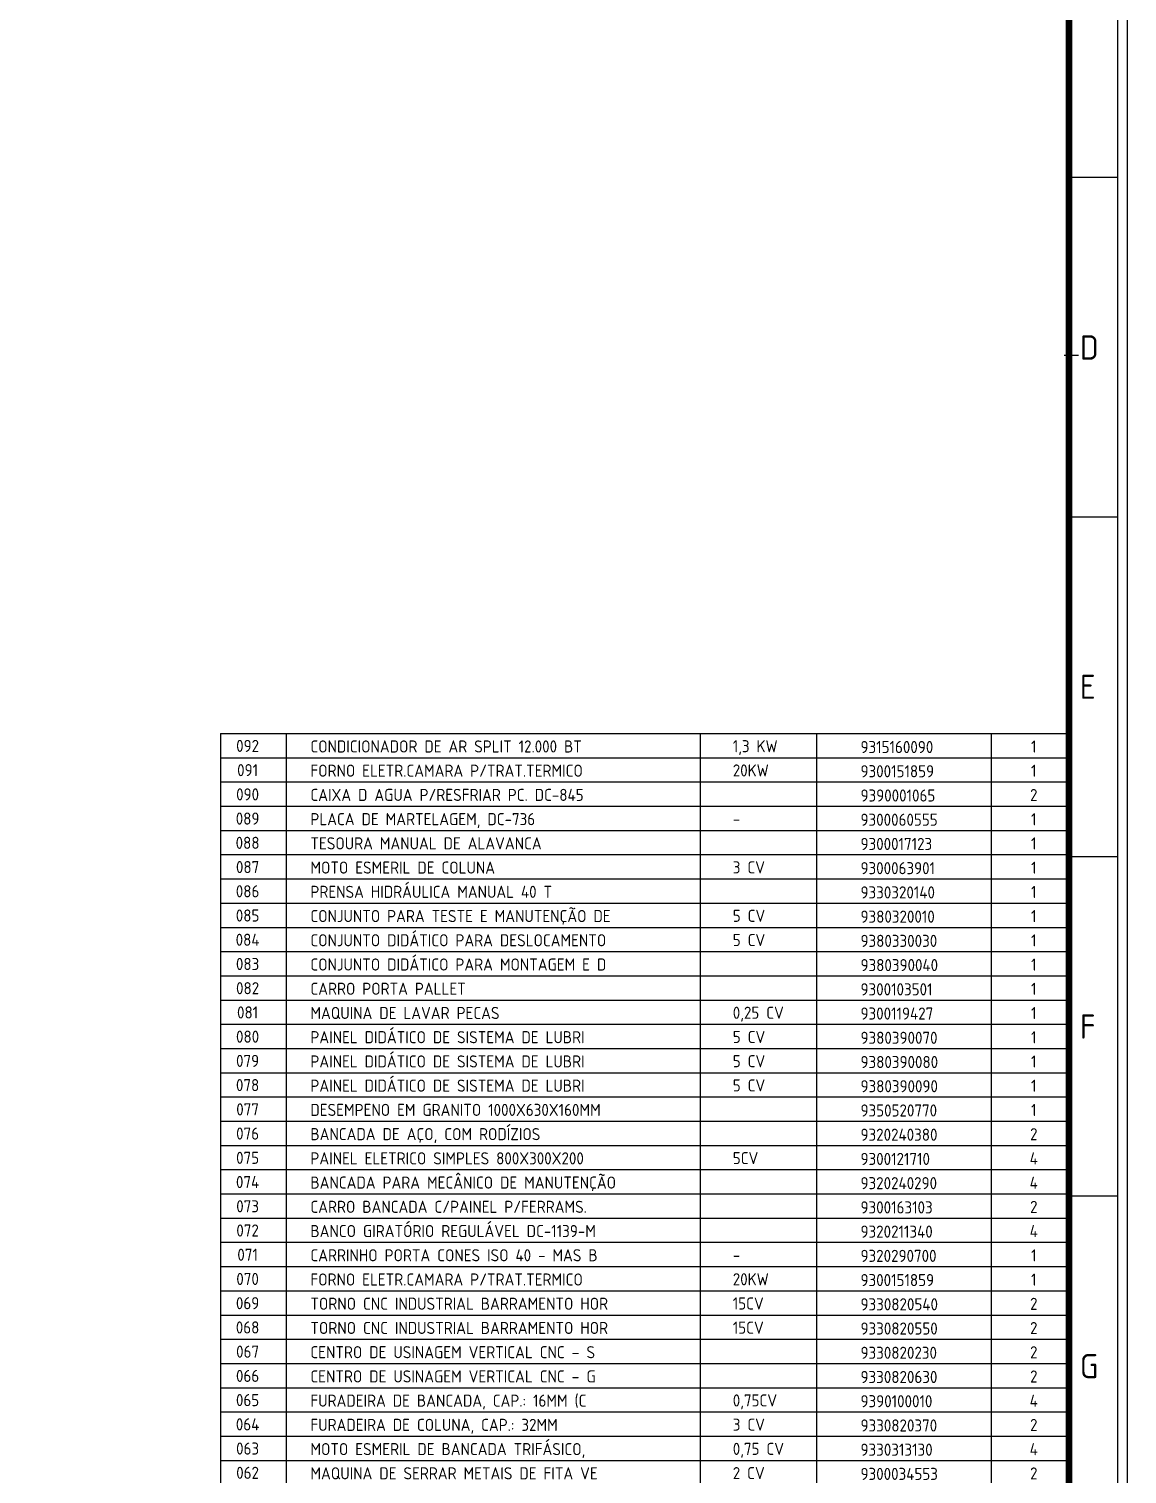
# Model space of a CAD drawing. Header units: millimetres. Extents: x 18768 to 1484868, y -11027 to 520152.
# Drawn here: x 243515 to 266168, y 135228 to 165051 of the extents above; entities that cross this region are included whole.
import ezdxf
from ezdxf.enums import TextEntityAlignment as Align

# ---------------------------------------------------------------- set-up
doc = ezdxf.new("R2010")
doc.units = ezdxf.units.MM
for name, color, linetype in [('025', 3, 'Continuous'), ('050', 166, 'Continuous'), ('100', 176, 'Continuous'), ('L025-CONTORNO', 7, 'Continuous'), ('L025-TEXTO', 7, 'Continuous'), ('L035-ARRANJO-ADQUIRIR', 102, 'Continuous'), ('L035-ARRANJO-EXISTENTE', 180, 'Continuous')]:
    doc.layers.add(name, color=color, linetype=linetype)
doc.styles.add('ISO-CP--25', font='isocp.shx', dxfattribs={"height": 250})
doc.styles.add('ISO-CP--50', font='isocp.shx', dxfattribs={"height": 500})

# ---------------------------------------------------------------- blocks, each defined once
blk = doc.blocks.new('A0')
at = {"layer": '025'}
for points in [[(119300, 84500), (119300, 0), (0, 0), (0, 84500)], [(200, 84300), (119100, 84300), (119100, 200), (200, 200)]]:
    blk.add_lwpolyline(points, close=True, dxfattribs=at)
at = {"layer": '050'}
for p, q in [((119100, 63274), (118100, 63274)), ((119100, 56266), (118100, 56266)), ((119100, 49258), (118100, 49258)), ((119100, 42250), (118100, 42250))]:
    blk.add_line(p, q, dxfattribs=at)
at = {"layer": '100'}
for p, q in [((118100, 59650), (118100, 59550)), ((118300, 59600), (118000, 59600)), ((118100, 59635), (118100, 59565))]:
    blk.add_line(p, q, dxfattribs=at)
at = {"layer": '100', "const_width": 140}
blk.add_lwpolyline([(2700, 83300), (118100, 83300), (118100, 1200), (2700, 1200)], close=True, dxfattribs=at)
at = {"layer": '050', "style": 'ISO-CP--50'}
for s, p in [('D', (118327, 59516)), ('E', (118327, 52514)), ('F', (118327, 45502)), ('G', (118327, 38495))]:
    blk.add_text(s, height=500, dxfattribs=at).set_placement(p)
blk = doc.blocks.new('linhage175')
at = {"layer": '025', "lineweight": -2}
for p, q in [((-161.38, 0), (-161.38, 5)), ((-76, 0), (-76, 5)), ((-52, 0), (-52, 5)), ((-16, 0), (-16, 5))]:
    blk.add_line(p, q, dxfattribs=at)
at = {"layer": '050', "lineweight": -2}
for p, q in [((-175, 5), (0, 5)), ((0, 0), (0, 5)), ((-175, 0), (-61.25, 0)), ((-61.25, 0), (0, 0))]:
    blk.add_line(p, q, dxfattribs=at)
blk.add_lwpolyline([(-175, 5), (-175, 0)], dxfattribs=at)
at = {"layer": 'L025-TEXTO', "color": 0, "lineweight": -2, "style": 'ISO-CP--25'}
for tag, p in [('PEÇA', (-164.42, 3.69)), ('QTD', (-7.25, 3.56))]:
    blk.add_attdef(tag, text='', height=2.5, dxfattribs=at).set_placement(p, align=Align.TOP_CENTER)
for tag, p in [('ESPECIFICAÇÃO', (-156.47, 3.58)), ('POTÊNCIA', (-69.34, 3.63))]:
    blk.add_attdef(tag, text='', height=2.5, dxfattribs=at).set_placement(p, align=Align.TOP_LEFT)
blk.add_attdef('CÓDIGO', (-42.99, 0.96), '', height=2.5, dxfattribs=at)

msp = doc.modelspace()

# ---------------------------------------------------------------- block references
at = {"layer": 'L025-CONTORNO'}
msp.add_blockref('A0', (146868.29, 98710.408), dxfattribs=at)
at = {"layer": 'L035-ARRANJO-ADQUIRIR', "linetype": 'ByBlock', "lineweight": -2, "xscale": 100, "yscale": 100, "zscale": 100}
for p, values in [((264968.29, 150010.408), {'PEÇA': '092       ', 'ESPECIFICAÇÃO': 'CONDICIONADOR DE AR SPLIT 12.000 BT', 'POTÊNCIA': '1,3 KW                                                                          ', 'QTD': '1', 'CÓDIGO': '9315160090          '}), ((264968.29, 149510.408), {'PEÇA': '091       ', 'ESPECIFICAÇÃO': 'FORNO ELETR.CAMARA P/TRAT.TERMICO  ', 'POTÊNCIA': '20KW                                                                            ', 'QTD': '1', 'CÓDIGO': '9300151859          '}), ((264968.29, 149010.408), {'PEÇA': '090       ', 'ESPECIFICAÇÃO': 'CAIXA D AGUA P/RESFRIAR PC. DC-845 ', 'QTD': '2', 'CÓDIGO': '9390001065          '}), ((264968.29, 148510.408), {'PEÇA': '089       ', 'ESPECIFICAÇÃO': 'PLACA DE MARTELAGEM, DC-736        ', 'POTÊNCIA': '-                                                                               ', 'QTD': '1', 'CÓDIGO': '9300060555          '}), ((264968.29, 148010.408), {'PEÇA': '088       ', 'ESPECIFICAÇÃO': 'TESOURA MANUAL DE ALAVANCA         ', 'QTD': '1', 'CÓDIGO': '9300017123          '}), ((264968.29, 147510.408), {'PEÇA': '087       ', 'ESPECIFICAÇÃO': 'MOTO ESMERIL DE COLUNA             ', 'POTÊNCIA': '3 CV                                                                            ', 'QTD': '1', 'CÓDIGO': '9300063901          '}), ((264968.29, 147010.408), {'PEÇA': '086       ', 'ESPECIFICAÇÃO': 'PRENSA HIDRÁULICA MANUAL 40 T      ', 'QTD': '1', 'CÓDIGO': '9330320140          '}), ((264968.29, 146510.408), {'PEÇA': '085       ', 'ESPECIFICAÇÃO': 'CONJUNTO PARA TESTE E MANUTENÇÃO DE', 'POTÊNCIA': '5 CV                                                                            ', 'QTD': '1', 'CÓDIGO': '9380320010          '}), ((264968.29, 146010.408), {'PEÇA': '084       ', 'ESPECIFICAÇÃO': 'CONJUNTO DIDÁTICO PARA DESLOCAMENTO', 'POTÊNCIA': '5 CV                                                                            ', 'QTD': '1', 'CÓDIGO': '9380330030          '}), ((264968.29, 145510.408), {'PEÇA': '083       ', 'ESPECIFICAÇÃO': 'CONJUNTO DIDÁTICO PARA MONTAGEM E D', 'QTD': '1', 'CÓDIGO': '9380390040          '}), ((264968.29, 145010.408), {'PEÇA': '082       ', 'ESPECIFICAÇÃO': 'CARRO PORTA PALLET                 ', 'QTD': '1', 'CÓDIGO': '9300103501          '}), ((264968.29, 144510.408), {'PEÇA': '081       ', 'ESPECIFICAÇÃO': 'MAQUINA DE LAVAR PECAS             ', 'POTÊNCIA': '0,25 CV                                                                         ', 'QTD': '1', 'CÓDIGO': '9300119427          '}), ((264968.29, 144010.408), {'PEÇA': '080       ', 'ESPECIFICAÇÃO': 'PAINEL DIDÁTICO DE SISTEMA DE LUBRI', 'POTÊNCIA': '5 CV                                                                            ', 'QTD': '1', 'CÓDIGO': '9380390070          '}), ((264968.29, 143510.408), {'PEÇA': '079       ', 'ESPECIFICAÇÃO': 'PAINEL DIDÁTICO DE SISTEMA DE LUBRI', 'POTÊNCIA': '5 CV                                                                            ', 'QTD': '1', 'CÓDIGO': '9380390080          '}), ((264968.29, 143010.408), {'PEÇA': '078       ', 'ESPECIFICAÇÃO': 'PAINEL DIDÁTICO DE SISTEMA DE LUBRI', 'POTÊNCIA': '5 CV                                                                            ', 'QTD': '1', 'CÓDIGO': '9380390090          '}), ((264968.29, 142510.408), {'PEÇA': '077       ', 'ESPECIFICAÇÃO': 'DESEMPENO EM GRANITO 1000X630X160MM', 'QTD': '1', 'CÓDIGO': '9350520770          '}), ((264968.29, 142010.408), {'PEÇA': '076       ', 'ESPECIFICAÇÃO': 'BANCADA DE AÇO, COM RODÍZIOS       ', 'QTD': '2', 'CÓDIGO': '9320240380          '}), ((264968.29, 141510.408), {'PEÇA': '075       ', 'ESPECIFICAÇÃO': 'PAINEL ELETRICO SIMPLES 800X300X200', 'POTÊNCIA': '5CV                                                                             ', 'QTD': '4', 'CÓDIGO': '9300121710          '}), ((264968.29, 141010.408), {'PEÇA': '074       ', 'ESPECIFICAÇÃO': 'BANCADA PARA MECÂNICO DE MANUTENÇÃO', 'QTD': '4', 'CÓDIGO': '9320240290          '}), ((264968.29, 140510.408), {'PEÇA': '073       ', 'ESPECIFICAÇÃO': 'CARRO BANCADA C/PAINEL P/FERRAMS.  ', 'QTD': '2', 'CÓDIGO': '9300163103          '}), ((264968.29, 140010.408), {'PEÇA': '072       ', 'ESPECIFICAÇÃO': 'BANCO GIRATÓRIO REGULÁVEL DC-1139-M', 'QTD': '4', 'CÓDIGO': '9320211340          '}), ((264968.29, 139510.408), {'PEÇA': '071       ', 'ESPECIFICAÇÃO': 'CARRINHO PORTA CONES ISO 40 - MAS B', 'POTÊNCIA': '-                                                                               ', 'QTD': '1', 'CÓDIGO': '9320290700          '}), ((264968.29, 138510.408), {'PEÇA': '069       ', 'ESPECIFICAÇÃO': 'TORNO CNC INDUSTRIAL BARRAMENTO HOR', 'POTÊNCIA': '15CV                                                                            ', 'QTD': '2', 'CÓDIGO': '9330820540          '}), ((264968.29, 138010.408), {'PEÇA': '068       ', 'ESPECIFICAÇÃO': 'TORNO CNC INDUSTRIAL BARRAMENTO HOR', 'POTÊNCIA': '15CV                                                                            ', 'QTD': '2', 'CÓDIGO': '9330820550          '}), ((264968.29, 137510.408), {'PEÇA': '067       ', 'ESPECIFICAÇÃO': 'CENTRO DE USINAGEM VERTICAL CNC – S', 'QTD': '2', 'CÓDIGO': '9330820230          '}), ((264968.29, 137010.408), {'PEÇA': '066       ', 'ESPECIFICAÇÃO': 'CENTRO DE USINAGEM VERTICAL CNC – G', 'QTD': '2', 'CÓDIGO': '9330820630          '}), ((264968.29, 136510.408), {'PEÇA': '065       ', 'ESPECIFICAÇÃO': 'FURADEIRA DE BANCADA, CAP.: 16MM (C', 'POTÊNCIA': '0,75CV                                                                          ', 'QTD': '4', 'CÓDIGO': '9390100010          '}), ((264968.29, 136010.408), {'PEÇA': '064       ', 'ESPECIFICAÇÃO': 'FURADEIRA DE COLUNA, CAP.: 32MM    ', 'POTÊNCIA': '3 CV                                                                            ', 'QTD': '2', 'CÓDIGO': '9330820370          '})]:
    msp.add_blockref('linhage175', p, dxfattribs=at).add_auto_attribs(values)
at = {"layer": 'L035-ARRANJO-EXISTENTE', "linetype": 'ByBlock', "lineweight": -2, "xscale": 100, "yscale": 100, "zscale": 100}
for p, values in [((264968.29, 139010.408), {'PEÇA': '070       ', 'ESPECIFICAÇÃO': 'FORNO ELETR.CAMARA P/TRAT.TERMICO  ', 'POTÊNCIA': '20KW                                                                            ', 'QTD': '1', 'CÓDIGO': '9300151859          '}), ((264968.29, 135510.408), {'PEÇA': '063       ', 'ESPECIFICAÇÃO': 'MOTO ESMERIL DE BANCADA TRIFÁSICO, ', 'POTÊNCIA': '0,75 CV                                                                         ', 'QTD': '4', 'CÓDIGO': '9330313130          '}), ((264968.29, 135010.408), {'PEÇA': '062       ', 'ESPECIFICAÇÃO': 'MAQUINA DE SERRAR METAIS DE FITA VE', 'POTÊNCIA': '2 CV                                                                            ', 'QTD': '2', 'CÓDIGO': '9300034553          '})]:
    msp.add_blockref('linhage175', p, dxfattribs=at).add_auto_attribs(values)

doc.saveas('drawing.dxf')
